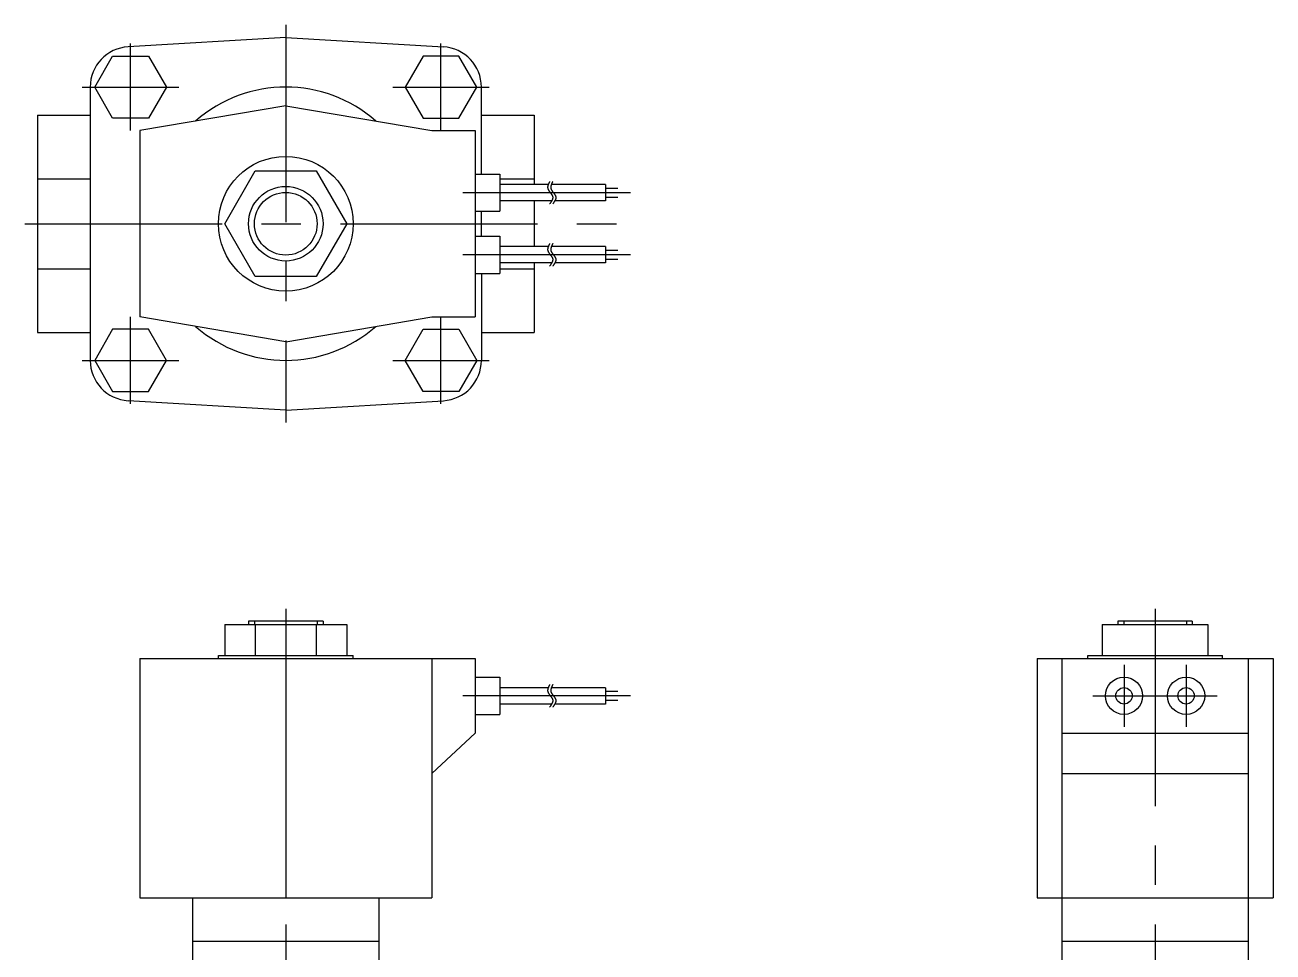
# Model space of a CAD drawing. Extents: x -310 to 30, y -114 to 187.
# Drawn here: x -182 to 19, y 37.8 to 187 of the extents above; entities that cross this region are included whole.
import ezdxf

# ---------------------------------------------------------------- set-up
doc = ezdxf.new("R2010")
doc.units = 0
doc.linetypes.add('CENTER', pattern=[50.8, 31.75, -6.35, 6.35, -6.35])
doc.layers.get('0').update_dxf_attribs({"linetype": 'CONTINUOUS'})
doc.layers.add('CENTER', color=1, linetype='CONTINUOUS')

msp = doc.modelspace()

# ---------------------------------------------------------------- linework, layer by layer
at = {"color": 7, "linetype": 'CONTINUOUS'}
for p, q in [((-140, 185), (-165.39, 183.49)), ((-140, 185), (-114.61, 183.49)), ((-170.77, 177), (-167.89, 182)), ((-167.89, 182), (-162.11, 182)), ((-162.11, 182), (-159.23, 177)), ((-117.89, 182), (-120.77, 177)), ((-112.11, 182), (-117.89, 182)), ((-109.23, 177), (-112.11, 182)), ((-171.5, 177), (-171.5, 133)), ((-167.89, 172), (-170.77, 177)), ((-159.23, 177), (-162.11, 172)), ((-120.77, 177), (-117.89, 172)), ((-112.11, 172), (-109.23, 177)), ((-108.5, 163), (-108.5, 177)), ((-140, 174), (-163.5, 170)), ((-140, 174), (-116.5, 170)), ((-180, 172.5), (-180, 137.5)), ((-180, 172.5), (-171.5, 172.5)), ((-162.11, 172), (-167.89, 172)), ((-117.89, 172), (-112.11, 172)), ((-108.5, 172.5), (-100, 172.5)), ((-100, 172.5), (-100, 161.31)), ((-163.5, 170), (-163.5, 140)), ((-116.5, 170), (-109.5, 170)), ((-109.5, 170), (-109.5, 140)), ((-149.81, 155), (-144.91, 163.5)), ((-144.91, 163.5), (-135.09, 163.5)), ((-135.09, 163.5), (-130.19, 155)), ((-109.5, 163), (-105.5, 163)), ((-105.5, 163), (-105.5, 157)), ((-180, 162.25), (-171.5, 162.25)), ((-105.5, 162.25), (-100, 162.25)), ((-97.73, 161.31), (-105.5, 161.31)), ((-88.5, 161.31), (-97.23, 161.31)), ((-88.5, 161.31), (-88.5, 158.68)), ((-88.5, 160.75), (-86.5, 160.75)), ((-86.5, 159.25), (-88.5, 159.25)), ((-109.5, 157), (-105.5, 157)), ((-108.5, 153), (-108.5, 157)), ((-97.17, 158.68), (-105.5, 158.68)), ((-100, 158.68), (-100, 151.31)), ((-88.5, 158.68), (-96.67, 158.68)), ((-144.91, 146.5), (-149.81, 155)), ((-130.19, 155), (-135.09, 146.5)), ((-109.5, 153), (-105.5, 153)), ((-105.5, 153), (-105.5, 147)), ((-97.73, 151.31), (-105.5, 151.31)), ((-88.5, 151.31), (-97.23, 151.31)), ((-88.5, 151.31), (-88.5, 148.68)), ((-88.5, 150.75), (-86.5, 150.75)), ((-86.5, 149.25), (-88.5, 149.25)), ((-180, 147.75), (-171.5, 147.75)), ((-109.5, 147), (-105.5, 147)), ((-108.5, 147), (-108.5, 133)), ((-97.17, 148.68), (-105.5, 148.68)), ((-105.5, 147.75), (-100, 147.75)), ((-100, 148.68), (-100, 137.5)), ((-88.5, 148.68), (-96.67, 148.68)), ((-135.09, 146.5), (-144.91, 146.5)), ((-140, 136), (-163.5, 140)), ((-140, 136), (-116.5, 140)), ((-116.5, 140), (-109.5, 140)), ((-180, 137.5), (-171.5, 137.5)), ((-167.89, 138), (-170.77, 133)), ((-162.11, 138), (-167.89, 138)), ((-159.23, 133), (-162.11, 138)), ((-120.77, 133), (-117.89, 138)), ((-117.89, 138), (-112.11, 138)), ((-112.11, 138), (-109.23, 133)), ((-108.5, 137.5), (-100, 137.5)), ((-170.77, 133), (-167.89, 128)), ((-162.11, 128), (-159.23, 133)), ((-117.89, 128), (-120.77, 133)), ((-109.23, 133), (-112.11, 128)), ((-167.89, 128), (-162.11, 128)), ((-112.11, 128), (-117.89, 128)), ((-140, 125), (-165.39, 126.51)), ((-140, 125), (-114.61, 126.51)), ((-149.81, 90.5), (-130.19, 90.5)), ((-149.81, 90.5), (-149.81, 85.5)), ((-134, 91), (-146, 91)), ((-146, 91), (-146, 90.5)), ((-144.91, 90.5), (-144.91, 85.5)), ((-135.09, 90.5), (-135.09, 85.5)), ((-134, 91), (-134, 90.5)), ((-130.19, 90.5), (-130.19, 85.5)), ((-8.5, 90.5), (8.5, 90.5)), ((-8.5, 90.5), (-8.5, 85.5)), ((6, 91), (-6, 91)), ((-6, 91), (-6, 90.5)), ((0, 90.5), (0, 85.5)), ((6, 91), (6, 90.5)), ((8.5, 90.5), (8.5, 85.5)), ((-163.5, 85), (-109.5, 85)), ((-163.5, 85), (-163.5, 46.5)), ((-150.85, 85.5), (-129.15, 85.5)), ((-150.85, 85), (-150.85, 85.5)), ((-140, 85), (-140, 46.5)), ((-129.15, 85), (-129.15, 85.5)), ((-116.5, 85), (-116.5, 46.5)), ((-109.5, 85), (-109.5, 73)), ((-19, 85), (-19, 46.5)), ((-19, 85), (19, 85)), ((-15, 85), (-15, 46.5)), ((-10.85, 85.5), (10.85, 85.5)), ((-10.85, 85), (-10.85, 85.5)), ((10.85, 85), (10.85, 85.5)), ((15, 85), (15, 46.5)), ((19, 85), (19, 46.5)), ((-109.5, 82), (-105.5, 82)), ((-105.5, 82), (-105.5, 76)), ((-97.73, 80.31), (-105.5, 80.31)), ((-88.5, 80.31), (-97.23, 80.31)), ((-88.5, 80.31), (-88.5, 77.68)), ((-88.5, 79.75), (-86.5, 79.75)), ((-97.17, 77.68), (-105.5, 77.68)), ((-88.5, 77.68), (-96.67, 77.68)), ((-86.5, 78.25), (-88.5, 78.25)), ((-109.5, 76), (-105.5, 76)), ((-109.5, 73), (-116.5, 66.5)), ((-15, 73), (15, 73)), ((-15, 66.5), (15, 66.5)), ((-163.5, 46.5), (-116.5, 46.5)), ((-155, 46.5), (-155, 36)), ((-125, 46.5), (-125, 36)), ((-19, 46.5), (19, 46.5)), ((-15, 46.5), (-15, 36)), ((15, 46.5), (15, 36)), ((-155, 39.5), (-125, 39.5)), ((-15, 39.5), (15, 39.5))]:
    msp.add_line(p, q, dxfattribs=at)
at = {"color": 3, "linetype": 'CONTINUOUS'}
for p, q in [((-145.05, 91), (-145.05, 90.5)), ((-134.95, 91), (-134.95, 90.5)), ((-5.05, 91), (-5.05, 90.5)), ((5.05, 91), (5.05, 90.5))]:
    msp.add_line(p, q, dxfattribs=at)
at = {"color": 3}
for points in [[(-97.5, 161.81, 0), (-97.51, 161.79, 0), (-97.52, 161.77, 0), (-97.53, 161.75, 0), (-97.54, 161.73, 0), (-97.55, 161.71, 0), (-97.56, 161.69, 0), (-97.57, 161.67, 0), (-97.58, 161.65, 0), (-97.59, 161.63, 0), (-97.6, 161.61, 0), (-97.61, 161.59, 0), (-97.62, 161.57, 0), (-97.63, 161.55, 0), (-97.64, 161.53, 0), (-97.65, 161.5, 0), (-97.66, 161.49, 0), (-97.67, 161.46, 0), (-97.68, 161.44, 0), (-97.68, 161.42, 0), (-97.69, 161.4, 0), (-97.7, 161.38, 0), (-97.71, 161.36, 0), (-97.72, 161.34, 0), (-97.72, 161.32, 0), (-97.73, 161.3, 0), (-97.74, 161.28, 0), (-97.75, 161.26, 0), (-97.75, 161.24, 0), (-97.76, 161.22, 0), (-97.77, 161.2, 0), (-97.77, 161.18, 0), (-97.78, 161.16, 0), (-97.78, 161.14, 0), (-97.79, 161.12, 0), (-97.79, 161.1, 0), (-97.8, 161.08, 0), (-97.8, 161.06, 0), (-97.8, 161.04, 0), (-97.81, 161.02, 0), (-97.81, 161, 0), (-97.81, 160.98, 0), (-97.82, 160.96, 0), (-97.82, 160.94, 0), (-97.82, 160.92, 0), (-97.82, 160.9, 0), (-97.82, 160.88, 0), (-97.82, 160.86, 0), (-97.82, 160.84, 0), (-97.82, 160.82, 0), (-97.82, 160.8, 0), (-97.82, 160.78, 0), (-97.81, 160.76, 0), (-97.81, 160.75, 0), (-97.81, 160.72, 0), (-97.81, 160.71, 0), (-97.8, 160.69, 0), (-97.8, 160.67, 0), (-97.79, 160.65, 0), (-97.79, 160.63, 0), (-97.78, 160.61, 0), (-97.77, 160.59, 0), (-97.77, 160.57, 0), (-97.76, 160.56, 0), (-97.75, 160.54, 0), (-97.74, 160.52, 0), (-97.73, 160.5, 0), (-97.72, 160.48, 0), (-97.72, 160.46, 0), (-97.71, 160.44, 0), (-97.7, 160.43, 0), (-97.69, 160.41, 0), (-97.67, 160.39, 0), (-97.66, 160.37, 0), (-97.65, 160.35, 0), (-97.64, 160.34, 0), (-97.63, 160.32, 0), (-97.62, 160.3, 0), (-97.6, 160.28, 0), (-97.59, 160.26, 0), (-97.58, 160.24, 0), (-97.57, 160.23, 0), (-97.55, 160.21, 0), (-97.54, 160.19, 0), (-97.53, 160.17, 0), (-97.51, 160.16, 0), (-97.5, 160.14, 0), (-97.49, 160.12, 0), (-97.47, 160.1, 0), (-97.46, 160.08, 0), (-97.45, 160.07, 0), (-97.43, 160.05, 0), (-97.42, 160.03, 0), (-97.4, 160.01, 0), (-97.39, 160, 0), (-97.38, 159.98, 0), (-97.36, 159.96, 0), (-97.35, 159.94, 0), (-97.33, 159.92, 0), (-97.32, 159.91, 0), (-97.31, 159.89, 0), (-97.29, 159.87, 0), (-97.28, 159.85, 0), (-97.27, 159.84, 0), (-97.25, 159.82, 0), (-97.24, 159.8, 0), (-97.23, 159.78, 0), (-97.22, 159.76, 0), (-97.2, 159.75, 0), (-97.19, 159.73, 0), (-97.18, 159.71, 0), (-97.17, 159.69, 0), (-97.16, 159.68, 0), (-97.15, 159.66, 0), (-97.14, 159.64, 0), (-97.13, 159.62, 0), (-97.12, 159.6, 0), (-97.11, 159.59, 0), (-97.1, 159.57, 0), (-97.09, 159.55, 0), (-97.08, 159.53, 0), (-97.07, 159.51, 0), (-97.06, 159.5, 0), (-97.06, 159.48, 0), (-97.05, 159.46, 0), (-97.04, 159.44, 0), (-97.04, 159.42, 0), (-97.03, 159.41, 0), (-97.03, 159.39, 0), (-97.02, 159.37, 0), (-97.02, 159.35, 0), (-97.01, 159.33, 0), (-97.01, 159.31, 0), (-97.01, 159.3, 0), (-97.01, 159.28, 0), (-97, 159.26, 0), (-97, 159.24, 0), (-97, 159.22, 0), (-97, 159.2, 0), (-97, 159.19, 0), (-97.01, 159.17, 0), (-97.01, 159.15, 0), (-97.01, 159.13, 0), (-97.01, 159.11, 0), (-97.02, 159.09, 0), (-97.02, 159.07, 0), (-97.02, 159.05, 0), (-97.03, 159.03, 0), (-97.03, 159.02, 0), (-97.04, 159, 0), (-97.04, 158.98, 0), (-97.05, 158.96, 0), (-97.06, 158.94, 0), (-97.06, 158.92, 0), (-97.07, 158.9, 0), (-97.08, 158.88, 0), (-97.08, 158.86, 0), (-97.09, 158.84, 0), (-97.1, 158.83, 0), (-97.11, 158.81, 0), (-97.12, 158.79, 0), (-97.13, 158.77, 0), (-97.14, 158.75, 0), (-97.15, 158.73, 0), (-97.16, 158.71, 0), (-97.17, 158.69, 0), (-97.18, 158.67, 0), (-97.19, 158.65, 0), (-97.2, 158.63, 0), (-97.21, 158.61, 0), (-97.22, 158.59, 0), (-97.24, 158.57, 0), (-97.25, 158.56, 0), (-97.26, 158.54, 0), (-97.27, 158.52, 0), (-97.29, 158.5, 0), (-97.3, 158.48, 0), (-97.31, 158.46, 0), (-97.32, 158.44, 0), (-97.34, 158.42, 0), (-97.35, 158.4, 0), (-97.36, 158.38, 0), (-97.38, 158.36, 0), (-97.39, 158.34, 0), (-97.4, 158.32, 0), (-97.42, 158.3, 0), (-97.43, 158.28, 0), (-97.44, 158.26, 0), (-97.46, 158.24, 0), (-97.47, 158.22, 0), (-97.49, 158.21, 0), (-97.5, 158.19, 0)], [(-97, 161.81, 0), (-97.01, 161.79, 0), (-97.02, 161.77, 0), (-97.03, 161.75, 0), (-97.04, 161.73, 0), (-97.05, 161.71, 0), (-97.06, 161.69, 0), (-97.07, 161.67, 0), (-97.08, 161.65, 0), (-97.09, 161.63, 0), (-97.1, 161.61, 0), (-97.11, 161.59, 0), (-97.12, 161.57, 0), (-97.13, 161.55, 0), (-97.14, 161.53, 0), (-97.15, 161.5, 0), (-97.16, 161.49, 0), (-97.17, 161.46, 0), (-97.18, 161.44, 0), (-97.18, 161.42, 0), (-97.19, 161.4, 0), (-97.2, 161.38, 0), (-97.21, 161.36, 0), (-97.22, 161.34, 0), (-97.22, 161.32, 0), (-97.23, 161.3, 0), (-97.24, 161.28, 0), (-97.25, 161.26, 0), (-97.25, 161.24, 0), (-97.26, 161.22, 0), (-97.27, 161.2, 0), (-97.27, 161.18, 0), (-97.28, 161.16, 0), (-97.28, 161.14, 0), (-97.29, 161.12, 0), (-97.29, 161.1, 0), (-97.3, 161.08, 0), (-97.3, 161.06, 0), (-97.3, 161.04, 0), (-97.31, 161.02, 0), (-97.31, 161, 0), (-97.31, 160.98, 0), (-97.32, 160.96, 0), (-97.32, 160.94, 0), (-97.32, 160.92, 0), (-97.32, 160.9, 0), (-97.32, 160.88, 0), (-97.32, 160.86, 0), (-97.32, 160.84, 0), (-97.32, 160.82, 0), (-97.32, 160.8, 0), (-97.32, 160.78, 0), (-97.31, 160.76, 0), (-97.31, 160.75, 0), (-97.31, 160.72, 0), (-97.31, 160.71, 0), (-97.3, 160.69, 0), (-97.3, 160.67, 0), (-97.29, 160.65, 0), (-97.29, 160.63, 0), (-97.28, 160.61, 0), (-97.27, 160.59, 0), (-97.27, 160.57, 0), (-97.26, 160.56, 0), (-97.25, 160.54, 0), (-97.24, 160.52, 0), (-97.23, 160.5, 0), (-97.22, 160.48, 0), (-97.22, 160.46, 0), (-97.21, 160.44, 0), (-97.2, 160.43, 0), (-97.19, 160.41, 0), (-97.17, 160.39, 0), (-97.16, 160.37, 0), (-97.15, 160.35, 0), (-97.14, 160.34, 0), (-97.13, 160.32, 0), (-97.12, 160.3, 0), (-97.1, 160.28, 0), (-97.09, 160.26, 0), (-97.08, 160.24, 0), (-97.07, 160.23, 0), (-97.05, 160.21, 0), (-97.04, 160.19, 0), (-97.03, 160.17, 0), (-97.01, 160.16, 0), (-97, 160.14, 0), (-96.99, 160.12, 0), (-96.97, 160.1, 0), (-96.96, 160.08, 0), (-96.95, 160.07, 0), (-96.93, 160.05, 0), (-96.92, 160.03, 0), (-96.9, 160.01, 0), (-96.89, 160, 0), (-96.88, 159.98, 0), (-96.86, 159.96, 0), (-96.85, 159.94, 0), (-96.83, 159.92, 0), (-96.82, 159.91, 0), (-96.81, 159.89, 0), (-96.79, 159.87, 0), (-96.78, 159.85, 0), (-96.77, 159.84, 0), (-96.75, 159.82, 0), (-96.74, 159.8, 0), (-96.73, 159.78, 0), (-96.72, 159.76, 0), (-96.7, 159.75, 0), (-96.69, 159.73, 0), (-96.68, 159.71, 0), (-96.67, 159.69, 0), (-96.66, 159.68, 0), (-96.65, 159.66, 0), (-96.64, 159.64, 0), (-96.63, 159.62, 0), (-96.62, 159.6, 0), (-96.61, 159.59, 0), (-96.6, 159.57, 0), (-96.59, 159.55, 0), (-96.58, 159.53, 0), (-96.57, 159.51, 0), (-96.56, 159.5, 0), (-96.56, 159.48, 0), (-96.55, 159.46, 0), (-96.54, 159.44, 0), (-96.54, 159.42, 0), (-96.53, 159.41, 0), (-96.53, 159.39, 0), (-96.52, 159.37, 0), (-96.52, 159.35, 0), (-96.51, 159.33, 0), (-96.51, 159.31, 0), (-96.51, 159.3, 0), (-96.51, 159.28, 0), (-96.5, 159.26, 0), (-96.5, 159.24, 0), (-96.5, 159.22, 0), (-96.5, 159.2, 0), (-96.5, 159.19, 0), (-96.51, 159.17, 0), (-96.51, 159.15, 0), (-96.51, 159.13, 0), (-96.51, 159.11, 0), (-96.52, 159.09, 0), (-96.52, 159.07, 0), (-96.52, 159.05, 0), (-96.53, 159.03, 0), (-96.53, 159.02, 0), (-96.54, 159, 0), (-96.54, 158.98, 0), (-96.55, 158.96, 0), (-96.56, 158.94, 0), (-96.56, 158.92, 0), (-96.57, 158.9, 0), (-96.58, 158.88, 0), (-96.58, 158.86, 0), (-96.59, 158.84, 0), (-96.6, 158.83, 0), (-96.61, 158.81, 0), (-96.62, 158.79, 0), (-96.63, 158.77, 0), (-96.64, 158.75, 0), (-96.65, 158.73, 0), (-96.66, 158.71, 0), (-96.67, 158.69, 0), (-96.68, 158.67, 0), (-96.69, 158.65, 0), (-96.7, 158.63, 0), (-96.71, 158.61, 0), (-96.72, 158.59, 0), (-96.74, 158.57, 0), (-96.75, 158.56, 0), (-96.76, 158.54, 0), (-96.77, 158.52, 0), (-96.79, 158.5, 0), (-96.8, 158.48, 0), (-96.81, 158.46, 0), (-96.82, 158.44, 0), (-96.84, 158.42, 0), (-96.85, 158.4, 0), (-96.86, 158.38, 0), (-96.88, 158.36, 0), (-96.89, 158.34, 0), (-96.9, 158.32, 0), (-96.92, 158.3, 0), (-96.93, 158.28, 0), (-96.94, 158.26, 0), (-96.96, 158.24, 0), (-96.97, 158.22, 0), (-96.99, 158.21, 0), (-97, 158.19, 0)], [(-97.5, 151.81, 0), (-97.51, 151.79, 0), (-97.52, 151.77, 0), (-97.53, 151.75, 0), (-97.54, 151.73, 0), (-97.55, 151.71, 0), (-97.56, 151.69, 0), (-97.57, 151.67, 0), (-97.58, 151.65, 0), (-97.59, 151.63, 0), (-97.6, 151.61, 0), (-97.61, 151.59, 0), (-97.62, 151.57, 0), (-97.63, 151.55, 0), (-97.64, 151.53, 0), (-97.65, 151.5, 0), (-97.66, 151.49, 0), (-97.67, 151.46, 0), (-97.68, 151.44, 0), (-97.68, 151.42, 0), (-97.69, 151.4, 0), (-97.7, 151.38, 0), (-97.71, 151.36, 0), (-97.72, 151.34, 0), (-97.72, 151.32, 0), (-97.73, 151.3, 0), (-97.74, 151.28, 0), (-97.75, 151.26, 0), (-97.75, 151.24, 0), (-97.76, 151.22, 0), (-97.77, 151.2, 0), (-97.77, 151.18, 0), (-97.78, 151.16, 0), (-97.78, 151.14, 0), (-97.79, 151.12, 0), (-97.79, 151.1, 0), (-97.8, 151.08, 0), (-97.8, 151.06, 0), (-97.8, 151.04, 0), (-97.81, 151.02, 0), (-97.81, 151, 0), (-97.81, 150.98, 0), (-97.82, 150.96, 0), (-97.82, 150.94, 0), (-97.82, 150.92, 0), (-97.82, 150.9, 0), (-97.82, 150.88, 0), (-97.82, 150.86, 0), (-97.82, 150.84, 0), (-97.82, 150.82, 0), (-97.82, 150.8, 0), (-97.82, 150.78, 0), (-97.81, 150.76, 0), (-97.81, 150.75, 0), (-97.81, 150.72, 0), (-97.81, 150.71, 0), (-97.8, 150.69, 0), (-97.8, 150.67, 0), (-97.79, 150.65, 0), (-97.79, 150.63, 0), (-97.78, 150.61, 0), (-97.77, 150.59, 0), (-97.77, 150.57, 0), (-97.76, 150.56, 0), (-97.75, 150.54, 0), (-97.74, 150.52, 0), (-97.73, 150.5, 0), (-97.72, 150.48, 0), (-97.72, 150.46, 0), (-97.71, 150.44, 0), (-97.7, 150.43, 0), (-97.69, 150.41, 0), (-97.67, 150.39, 0), (-97.66, 150.37, 0), (-97.65, 150.35, 0), (-97.64, 150.34, 0), (-97.63, 150.32, 0), (-97.62, 150.3, 0), (-97.6, 150.28, 0), (-97.59, 150.26, 0), (-97.58, 150.24, 0), (-97.57, 150.23, 0), (-97.55, 150.21, 0), (-97.54, 150.19, 0), (-97.53, 150.17, 0), (-97.51, 150.16, 0), (-97.5, 150.14, 0), (-97.49, 150.12, 0), (-97.47, 150.1, 0), (-97.46, 150.08, 0), (-97.45, 150.07, 0), (-97.43, 150.05, 0), (-97.42, 150.03, 0), (-97.4, 150.01, 0), (-97.39, 150, 0), (-97.38, 149.98, 0), (-97.36, 149.96, 0), (-97.35, 149.94, 0), (-97.33, 149.92, 0), (-97.32, 149.91, 0), (-97.31, 149.89, 0), (-97.29, 149.87, 0), (-97.28, 149.85, 0), (-97.27, 149.84, 0), (-97.25, 149.82, 0), (-97.24, 149.8, 0), (-97.23, 149.78, 0), (-97.22, 149.76, 0), (-97.2, 149.75, 0), (-97.19, 149.73, 0), (-97.18, 149.71, 0), (-97.17, 149.69, 0), (-97.16, 149.68, 0), (-97.15, 149.66, 0), (-97.14, 149.64, 0), (-97.13, 149.62, 0), (-97.12, 149.6, 0), (-97.11, 149.59, 0), (-97.1, 149.57, 0), (-97.09, 149.55, 0), (-97.08, 149.53, 0), (-97.07, 149.51, 0), (-97.06, 149.5, 0), (-97.06, 149.48, 0), (-97.05, 149.46, 0), (-97.04, 149.44, 0), (-97.04, 149.42, 0), (-97.03, 149.41, 0), (-97.03, 149.39, 0), (-97.02, 149.37, 0), (-97.02, 149.35, 0), (-97.01, 149.33, 0), (-97.01, 149.31, 0), (-97.01, 149.3, 0), (-97.01, 149.28, 0), (-97, 149.26, 0), (-97, 149.24, 0), (-97, 149.22, 0), (-97, 149.2, 0), (-97, 149.19, 0), (-97.01, 149.17, 0), (-97.01, 149.15, 0), (-97.01, 149.13, 0), (-97.01, 149.11, 0), (-97.02, 149.09, 0), (-97.02, 149.07, 0), (-97.02, 149.05, 0), (-97.03, 149.03, 0), (-97.03, 149.02, 0), (-97.04, 149, 0), (-97.04, 148.98, 0), (-97.05, 148.96, 0), (-97.06, 148.94, 0), (-97.06, 148.92, 0), (-97.07, 148.9, 0), (-97.08, 148.88, 0), (-97.08, 148.86, 0), (-97.09, 148.84, 0), (-97.1, 148.83, 0), (-97.11, 148.81, 0), (-97.12, 148.79, 0), (-97.13, 148.77, 0), (-97.14, 148.75, 0), (-97.15, 148.73, 0), (-97.16, 148.71, 0), (-97.17, 148.69, 0), (-97.18, 148.67, 0), (-97.19, 148.65, 0), (-97.2, 148.63, 0), (-97.21, 148.61, 0), (-97.22, 148.59, 0), (-97.24, 148.57, 0), (-97.25, 148.56, 0), (-97.26, 148.54, 0), (-97.27, 148.52, 0), (-97.29, 148.5, 0), (-97.3, 148.48, 0), (-97.31, 148.46, 0), (-97.32, 148.44, 0), (-97.34, 148.42, 0), (-97.35, 148.4, 0), (-97.36, 148.38, 0), (-97.38, 148.36, 0), (-97.39, 148.34, 0), (-97.4, 148.32, 0), (-97.42, 148.3, 0), (-97.43, 148.28, 0), (-97.44, 148.26, 0), (-97.46, 148.24, 0), (-97.47, 148.22, 0), (-97.49, 148.21, 0), (-97.5, 148.19, 0)], [(-97, 151.81, 0), (-97.01, 151.79, 0), (-97.02, 151.77, 0), (-97.03, 151.75, 0), (-97.04, 151.73, 0), (-97.05, 151.71, 0), (-97.06, 151.69, 0), (-97.07, 151.67, 0), (-97.08, 151.65, 0), (-97.09, 151.63, 0), (-97.1, 151.61, 0), (-97.11, 151.59, 0), (-97.12, 151.57, 0), (-97.13, 151.55, 0), (-97.14, 151.53, 0), (-97.15, 151.5, 0), (-97.16, 151.49, 0), (-97.17, 151.46, 0), (-97.18, 151.44, 0), (-97.18, 151.42, 0), (-97.19, 151.4, 0), (-97.2, 151.38, 0), (-97.21, 151.36, 0), (-97.22, 151.34, 0), (-97.22, 151.32, 0), (-97.23, 151.3, 0), (-97.24, 151.28, 0), (-97.25, 151.26, 0), (-97.25, 151.24, 0), (-97.26, 151.22, 0), (-97.27, 151.2, 0), (-97.27, 151.18, 0), (-97.28, 151.16, 0), (-97.28, 151.14, 0), (-97.29, 151.12, 0), (-97.29, 151.1, 0), (-97.3, 151.08, 0), (-97.3, 151.06, 0), (-97.3, 151.04, 0), (-97.31, 151.02, 0), (-97.31, 151, 0), (-97.31, 150.98, 0), (-97.32, 150.96, 0), (-97.32, 150.94, 0), (-97.32, 150.92, 0), (-97.32, 150.9, 0), (-97.32, 150.88, 0), (-97.32, 150.86, 0), (-97.32, 150.84, 0), (-97.32, 150.82, 0), (-97.32, 150.8, 0), (-97.32, 150.78, 0), (-97.31, 150.76, 0), (-97.31, 150.75, 0), (-97.31, 150.72, 0), (-97.31, 150.71, 0), (-97.3, 150.69, 0), (-97.3, 150.67, 0), (-97.29, 150.65, 0), (-97.29, 150.63, 0), (-97.28, 150.61, 0), (-97.27, 150.59, 0), (-97.27, 150.57, 0), (-97.26, 150.56, 0), (-97.25, 150.54, 0), (-97.24, 150.52, 0), (-97.23, 150.5, 0), (-97.22, 150.48, 0), (-97.22, 150.46, 0), (-97.21, 150.44, 0), (-97.2, 150.43, 0), (-97.19, 150.41, 0), (-97.17, 150.39, 0), (-97.16, 150.37, 0), (-97.15, 150.35, 0), (-97.14, 150.34, 0), (-97.13, 150.32, 0), (-97.12, 150.3, 0), (-97.1, 150.28, 0), (-97.09, 150.26, 0), (-97.08, 150.24, 0), (-97.07, 150.23, 0), (-97.05, 150.21, 0), (-97.04, 150.19, 0), (-97.03, 150.17, 0), (-97.01, 150.16, 0), (-97, 150.14, 0), (-96.99, 150.12, 0), (-96.97, 150.1, 0), (-96.96, 150.08, 0), (-96.95, 150.07, 0), (-96.93, 150.05, 0), (-96.92, 150.03, 0), (-96.9, 150.01, 0), (-96.89, 150, 0), (-96.88, 149.98, 0), (-96.86, 149.96, 0), (-96.85, 149.94, 0), (-96.83, 149.92, 0), (-96.82, 149.91, 0), (-96.81, 149.89, 0), (-96.79, 149.87, 0), (-96.78, 149.85, 0), (-96.77, 149.84, 0), (-96.75, 149.82, 0), (-96.74, 149.8, 0), (-96.73, 149.78, 0), (-96.72, 149.76, 0), (-96.7, 149.75, 0), (-96.69, 149.73, 0), (-96.68, 149.71, 0), (-96.67, 149.69, 0), (-96.66, 149.68, 0), (-96.65, 149.66, 0), (-96.64, 149.64, 0), (-96.63, 149.62, 0), (-96.62, 149.6, 0), (-96.61, 149.59, 0), (-96.6, 149.57, 0), (-96.59, 149.55, 0), (-96.58, 149.53, 0), (-96.57, 149.51, 0), (-96.56, 149.5, 0), (-96.56, 149.48, 0), (-96.55, 149.46, 0), (-96.54, 149.44, 0), (-96.54, 149.42, 0), (-96.53, 149.41, 0), (-96.53, 149.39, 0), (-96.52, 149.37, 0), (-96.52, 149.35, 0), (-96.51, 149.33, 0), (-96.51, 149.31, 0), (-96.51, 149.3, 0), (-96.51, 149.28, 0), (-96.5, 149.26, 0), (-96.5, 149.24, 0), (-96.5, 149.22, 0), (-96.5, 149.2, 0), (-96.5, 149.19, 0), (-96.51, 149.17, 0), (-96.51, 149.15, 0), (-96.51, 149.13, 0), (-96.51, 149.11, 0), (-96.52, 149.09, 0), (-96.52, 149.07, 0), (-96.52, 149.05, 0), (-96.53, 149.03, 0), (-96.53, 149.02, 0), (-96.54, 149, 0), (-96.54, 148.98, 0), (-96.55, 148.96, 0), (-96.56, 148.94, 0), (-96.56, 148.92, 0), (-96.57, 148.9, 0), (-96.58, 148.88, 0), (-96.58, 148.86, 0), (-96.59, 148.84, 0), (-96.6, 148.83, 0), (-96.61, 148.81, 0), (-96.62, 148.79, 0), (-96.63, 148.77, 0), (-96.64, 148.75, 0), (-96.65, 148.73, 0), (-96.66, 148.71, 0), (-96.67, 148.69, 0), (-96.68, 148.67, 0), (-96.69, 148.65, 0), (-96.7, 148.63, 0), (-96.71, 148.61, 0), (-96.72, 148.59, 0), (-96.74, 148.57, 0), (-96.75, 148.56, 0), (-96.76, 148.54, 0), (-96.77, 148.52, 0), (-96.79, 148.5, 0), (-96.8, 148.48, 0), (-96.81, 148.46, 0), (-96.82, 148.44, 0), (-96.84, 148.42, 0), (-96.85, 148.4, 0), (-96.86, 148.38, 0), (-96.88, 148.36, 0), (-96.89, 148.34, 0), (-96.9, 148.32, 0), (-96.92, 148.3, 0), (-96.93, 148.28, 0), (-96.94, 148.26, 0), (-96.96, 148.24, 0), (-96.97, 148.22, 0), (-96.99, 148.21, 0), (-97, 148.19, 0)], [(-97.5, 80.81, 0), (-97.51, 80.79, 0), (-97.52, 80.77, 0), (-97.53, 80.75, 0), (-97.54, 80.73, 0), (-97.55, 80.71, 0), (-97.56, 80.69, 0), (-97.57, 80.67, 0), (-97.58, 80.65, 0), (-97.59, 80.63, 0), (-97.6, 80.61, 0), (-97.61, 80.59, 0), (-97.62, 80.57, 0), (-97.63, 80.55, 0), (-97.64, 80.53, 0), (-97.65, 80.51, 0), (-97.66, 80.48, 0), (-97.67, 80.46, 0), (-97.68, 80.44, 0), (-97.68, 80.42, 0), (-97.69, 80.4, 0), (-97.7, 80.38, 0), (-97.71, 80.36, 0), (-97.72, 80.34, 0), (-97.72, 80.32, 0), (-97.73, 80.3, 0), (-97.74, 80.28, 0), (-97.75, 80.26, 0), (-97.75, 80.24, 0), (-97.76, 80.22, 0), (-97.77, 80.2, 0), (-97.77, 80.18, 0), (-97.78, 80.16, 0), (-97.78, 80.14, 0), (-97.79, 80.12, 0), (-97.79, 80.1, 0), (-97.8, 80.08, 0), (-97.8, 80.06, 0), (-97.8, 80.04, 0), (-97.81, 80.02, 0), (-97.81, 80, 0), (-97.81, 79.98, 0), (-97.82, 79.96, 0), (-97.82, 79.94, 0), (-97.82, 79.92, 0), (-97.82, 79.9, 0), (-97.82, 79.88, 0), (-97.82, 79.86, 0), (-97.82, 79.84, 0), (-97.82, 79.82, 0), (-97.82, 79.8, 0), (-97.82, 79.78, 0), (-97.81, 79.76, 0), (-97.81, 79.74, 0), (-97.81, 79.73, 0), (-97.81, 79.71, 0), (-97.8, 79.69, 0), (-97.8, 79.67, 0), (-97.79, 79.65, 0), (-97.79, 79.63, 0), (-97.78, 79.61, 0), (-97.77, 79.59, 0), (-97.77, 79.57, 0), (-97.76, 79.56, 0), (-97.75, 79.54, 0), (-97.74, 79.52, 0), (-97.73, 79.5, 0), (-97.72, 79.48, 0), (-97.72, 79.46, 0), (-97.71, 79.44, 0), (-97.7, 79.43, 0), (-97.69, 79.41, 0), (-97.67, 79.39, 0), (-97.66, 79.37, 0), (-97.65, 79.35, 0), (-97.64, 79.33, 0), (-97.63, 79.32, 0), (-97.62, 79.3, 0), (-97.6, 79.28, 0), (-97.59, 79.26, 0), (-97.58, 79.24, 0), (-97.57, 79.23, 0), (-97.55, 79.21, 0), (-97.54, 79.19, 0), (-97.53, 79.17, 0), (-97.51, 79.15, 0), (-97.5, 79.14, 0), (-97.49, 79.12, 0), (-97.47, 79.1, 0), (-97.46, 79.08, 0), (-97.45, 79.07, 0), (-97.43, 79.05, 0), (-97.42, 79.03, 0), (-97.4, 79.01, 0), (-97.39, 78.99, 0), (-97.38, 78.98, 0), (-97.36, 78.96, 0), (-97.35, 78.94, 0), (-97.33, 78.92, 0), (-97.32, 78.91, 0), (-97.31, 78.89, 0), (-97.29, 78.87, 0), (-97.28, 78.85, 0), (-97.27, 78.84, 0), (-97.25, 78.82, 0), (-97.24, 78.8, 0), (-97.23, 78.78, 0), (-97.22, 78.76, 0), (-97.2, 78.75, 0), (-97.19, 78.73, 0), (-97.18, 78.71, 0), (-97.17, 78.69, 0), (-97.16, 78.68, 0), (-97.15, 78.66, 0), (-97.14, 78.64, 0), (-97.13, 78.62, 0), (-97.12, 78.6, 0), (-97.11, 78.59, 0), (-97.1, 78.57, 0), (-97.09, 78.55, 0), (-97.08, 78.53, 0), (-97.07, 78.51, 0), (-97.06, 78.5, 0), (-97.06, 78.48, 0), (-97.05, 78.46, 0), (-97.04, 78.44, 0), (-97.04, 78.42, 0), (-97.03, 78.41, 0), (-97.03, 78.39, 0), (-97.02, 78.37, 0), (-97.02, 78.35, 0), (-97.01, 78.33, 0), (-97.01, 78.31, 0), (-97.01, 78.3, 0), (-97.01, 78.28, 0), (-97, 78.26, 0), (-97, 78.24, 0), (-97, 78.22, 0), (-97, 78.2, 0), (-97, 78.19, 0), (-97.01, 78.17, 0), (-97.01, 78.15, 0), (-97.01, 78.13, 0), (-97.01, 78.11, 0), (-97.02, 78.09, 0), (-97.02, 78.07, 0), (-97.02, 78.05, 0), (-97.03, 78.04, 0), (-97.03, 78.02, 0), (-97.04, 78, 0), (-97.04, 77.98, 0), (-97.05, 77.96, 0), (-97.06, 77.94, 0), (-97.06, 77.92, 0), (-97.07, 77.9, 0), (-97.08, 77.88, 0), (-97.08, 77.86, 0), (-97.09, 77.85, 0), (-97.1, 77.83, 0), (-97.11, 77.81, 0), (-97.12, 77.79, 0), (-97.13, 77.77, 0), (-97.14, 77.75, 0), (-97.15, 77.73, 0), (-97.16, 77.71, 0), (-97.17, 77.69, 0), (-97.18, 77.67, 0), (-97.19, 77.65, 0), (-97.2, 77.63, 0), (-97.21, 77.61, 0), (-97.22, 77.59, 0), (-97.24, 77.58, 0), (-97.25, 77.56, 0), (-97.26, 77.54, 0), (-97.27, 77.52, 0), (-97.29, 77.5, 0), (-97.3, 77.48, 0), (-97.31, 77.46, 0), (-97.32, 77.44, 0), (-97.34, 77.42, 0), (-97.35, 77.4, 0), (-97.36, 77.38, 0), (-97.38, 77.36, 0), (-97.39, 77.34, 0), (-97.4, 77.32, 0), (-97.42, 77.3, 0), (-97.43, 77.28, 0), (-97.44, 77.26, 0), (-97.46, 77.24, 0), (-97.47, 77.22, 0), (-97.49, 77.2, 0), (-97.5, 77.19, 0)], [(-97, 80.81, 0), (-97.01, 80.79, 0), (-97.02, 80.77, 0), (-97.03, 80.75, 0), (-97.04, 80.73, 0), (-97.05, 80.71, 0), (-97.06, 80.69, 0), (-97.07, 80.67, 0), (-97.08, 80.65, 0), (-97.09, 80.63, 0), (-97.1, 80.61, 0), (-97.11, 80.59, 0), (-97.12, 80.57, 0), (-97.13, 80.55, 0), (-97.14, 80.53, 0), (-97.15, 80.51, 0), (-97.16, 80.48, 0), (-97.17, 80.46, 0), (-97.18, 80.44, 0), (-97.18, 80.42, 0), (-97.19, 80.4, 0), (-97.2, 80.38, 0), (-97.21, 80.36, 0), (-97.22, 80.34, 0), (-97.22, 80.32, 0), (-97.23, 80.3, 0), (-97.24, 80.28, 0), (-97.25, 80.26, 0), (-97.25, 80.24, 0), (-97.26, 80.22, 0), (-97.27, 80.2, 0), (-97.27, 80.18, 0), (-97.28, 80.16, 0), (-97.28, 80.14, 0), (-97.29, 80.12, 0), (-97.29, 80.1, 0), (-97.3, 80.08, 0), (-97.3, 80.06, 0), (-97.3, 80.04, 0), (-97.31, 80.02, 0), (-97.31, 80, 0), (-97.31, 79.98, 0), (-97.32, 79.96, 0), (-97.32, 79.94, 0), (-97.32, 79.92, 0), (-97.32, 79.9, 0), (-97.32, 79.88, 0), (-97.32, 79.86, 0), (-97.32, 79.84, 0), (-97.32, 79.82, 0), (-97.32, 79.8, 0), (-97.32, 79.78, 0), (-97.31, 79.76, 0), (-97.31, 79.74, 0), (-97.31, 79.73, 0), (-97.31, 79.71, 0), (-97.3, 79.69, 0), (-97.3, 79.67, 0), (-97.29, 79.65, 0), (-97.29, 79.63, 0), (-97.28, 79.61, 0), (-97.27, 79.59, 0), (-97.27, 79.57, 0), (-97.26, 79.56, 0), (-97.25, 79.54, 0), (-97.24, 79.52, 0), (-97.23, 79.5, 0), (-97.22, 79.48, 0), (-97.22, 79.46, 0), (-97.21, 79.44, 0), (-97.2, 79.43, 0), (-97.19, 79.41, 0), (-97.17, 79.39, 0), (-97.16, 79.37, 0), (-97.15, 79.35, 0), (-97.14, 79.33, 0), (-97.13, 79.32, 0), (-97.12, 79.3, 0), (-97.1, 79.28, 0), (-97.09, 79.26, 0), (-97.08, 79.24, 0), (-97.07, 79.23, 0), (-97.05, 79.21, 0), (-97.04, 79.19, 0), (-97.03, 79.17, 0), (-97.01, 79.15, 0), (-97, 79.14, 0), (-96.99, 79.12, 0), (-96.97, 79.1, 0), (-96.96, 79.08, 0), (-96.95, 79.07, 0), (-96.93, 79.05, 0), (-96.92, 79.03, 0), (-96.9, 79.01, 0), (-96.89, 78.99, 0), (-96.88, 78.98, 0), (-96.86, 78.96, 0), (-96.85, 78.94, 0), (-96.83, 78.92, 0), (-96.82, 78.91, 0), (-96.81, 78.89, 0), (-96.79, 78.87, 0), (-96.78, 78.85, 0), (-96.77, 78.84, 0), (-96.75, 78.82, 0), (-96.74, 78.8, 0), (-96.73, 78.78, 0), (-96.72, 78.76, 0), (-96.7, 78.75, 0), (-96.69, 78.73, 0), (-96.68, 78.71, 0), (-96.67, 78.69, 0), (-96.66, 78.68, 0), (-96.65, 78.66, 0), (-96.64, 78.64, 0), (-96.63, 78.62, 0), (-96.62, 78.6, 0), (-96.61, 78.59, 0), (-96.6, 78.57, 0), (-96.59, 78.55, 0), (-96.58, 78.53, 0), (-96.57, 78.51, 0), (-96.56, 78.5, 0), (-96.56, 78.48, 0), (-96.55, 78.46, 0), (-96.54, 78.44, 0), (-96.54, 78.42, 0), (-96.53, 78.41, 0), (-96.53, 78.39, 0), (-96.52, 78.37, 0), (-96.52, 78.35, 0), (-96.51, 78.33, 0), (-96.51, 78.31, 0), (-96.51, 78.3, 0), (-96.51, 78.28, 0), (-96.5, 78.26, 0), (-96.5, 78.24, 0), (-96.5, 78.22, 0), (-96.5, 78.2, 0), (-96.5, 78.19, 0), (-96.51, 78.17, 0), (-96.51, 78.15, 0), (-96.51, 78.13, 0), (-96.51, 78.11, 0), (-96.52, 78.09, 0), (-96.52, 78.07, 0), (-96.52, 78.05, 0), (-96.53, 78.04, 0), (-96.53, 78.02, 0), (-96.54, 78, 0), (-96.54, 77.98, 0), (-96.55, 77.96, 0), (-96.56, 77.94, 0), (-96.56, 77.92, 0), (-96.57, 77.9, 0), (-96.58, 77.88, 0), (-96.58, 77.86, 0), (-96.59, 77.85, 0), (-96.6, 77.83, 0), (-96.61, 77.81, 0), (-96.62, 77.79, 0), (-96.63, 77.77, 0), (-96.64, 77.75, 0), (-96.65, 77.73, 0), (-96.66, 77.71, 0), (-96.67, 77.69, 0), (-96.68, 77.67, 0), (-96.69, 77.65, 0), (-96.7, 77.63, 0), (-96.71, 77.61, 0), (-96.72, 77.59, 0), (-96.74, 77.58, 0), (-96.75, 77.56, 0), (-96.76, 77.54, 0), (-96.77, 77.52, 0), (-96.79, 77.5, 0), (-96.8, 77.48, 0), (-96.81, 77.46, 0), (-96.82, 77.44, 0), (-96.84, 77.42, 0), (-96.85, 77.4, 0), (-96.86, 77.38, 0), (-96.88, 77.36, 0), (-96.89, 77.34, 0), (-96.9, 77.32, 0), (-96.92, 77.3, 0), (-96.93, 77.28, 0), (-96.94, 77.26, 0), (-96.96, 77.24, 0), (-96.97, 77.22, 0), (-96.99, 77.2, 0), (-97, 77.19, 0)]]:
    msp.add_polyline3d(points, dxfattribs=at)
at = {"color": 7, "linetype": 'CONTINUOUS'}
for centre, radius in [((-140, 155), 10.85), ((-140, 155), 6), ((-5, 79), 3), ((5, 79), 3), ((-5, 79), 1.32), ((5, 79), 1.32)]:
    msp.add_circle(centre, radius, dxfattribs=at)
at = {"color": 3, "linetype": 'CONTINUOUS'}
msp.add_circle((-140, 155), 5.05, dxfattribs=at)
at = {"color": 7, "linetype": 'CONTINUOUS'}
for centre, radius, start, end in [((-165, 177), 6.5, 93.4073, 180), ((-115, 177), 6.5, 359.9999, 86.5926), ((-140, 155), 22, 48.7034, 131.2966), ((-140, 155), 22, 228.7033, 311.2965), ((-165, 133), 6.5, 180, 266.5926), ((-115, 133), 6.5, 273.4074, 0)]:
    msp.add_arc(centre, radius, start, end, dxfattribs=at)
at = {"layer": 'CENTER', "color": 1, "linetype": 'CENTER'}
for p, q in [((-140, 187), (-140, 123)), ((-165, 170), (-165, 184)), ((-115, 170), (-115, 184)), ((-172.77, 177), (-157.23, 177)), ((-122.77, 177), (-107.23, 177)), ((-84.5, 160), (-111.5, 160)), ((-182, 155), (-84.5, 155)), ((-84.5, 150), (-111.5, 150)), ((-165, 126), (-165, 140)), ((-115, 126), (-115, 140)), ((-172.77, 133), (-157.23, 133)), ((-122.77, 133), (-107.23, 133)), ((-140, 93), (-140, -19.5)), ((0, 93), (0, -19.5)), ((-5, 84), (-5, 74)), ((5, 84), (5, 74)), ((-84.5, 79), (-111.5, 79)), ((-10, 79), (0, 79)), ((0, 79), (10, 79))]:
    msp.add_line(p, q, dxfattribs=at)

doc.saveas('drawing.dxf')
